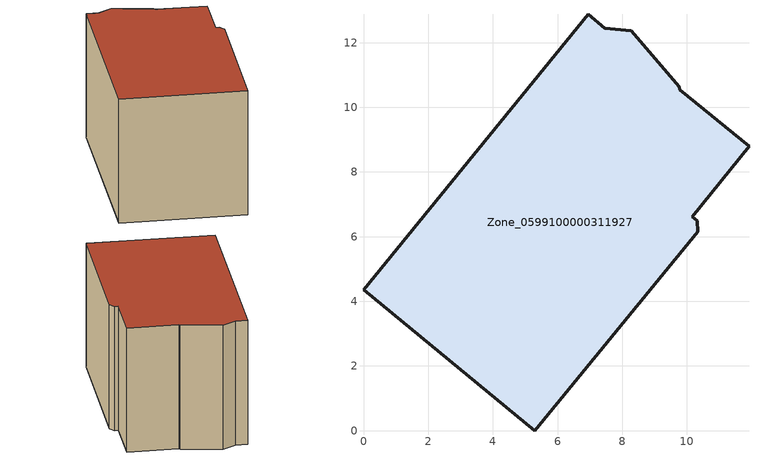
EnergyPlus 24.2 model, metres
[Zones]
Zone_0599100000311927
 floor ground (C_G): 10.34,6.15 5.3,0 0,4.35 6.94,12.87 7.46,12.45 8.29,12.36 9.77,10.64 9.78,10.54 11.92,8.79 10.16,6.62 10.32,6.49 z0
 wall outside (C_F): 6.94,12.87 0,4.35 5.3,0 10.34,6.15 10.32,6.49 10.16,6.62 11.92,8.79 9.78,10.54 9.77,10.64 8.29,12.36 7.46,12.45 6.94,12.87 z0:7.17
 roof outside (C_R): 5.3,0 10.34,6.15 10.32,6.49 10.16,6.62 11.92,8.79 9.78,10.54 9.77,10.64 8.29,12.36 7.46,12.45 6.94,12.87 0,4.35 z7.17
[BUILDING]
Pand.0599100000311927: North Axis=0; Terrain=City; Loads Convergence Tolerance Value=0.04; Temperature Convergence Tolerance Value=0.4; Solar Distribution=FullExterior; Maximum Number of Warmup Days=25; Minimum Number of Warmup Days=1
[Site:Location]
Rotterdam.The.Hague.AP_ZH_NLD Design_Conditions: Latitude=51.96; Longitude=4.45; Time Zone=1; Elevation=-4.5
[SITE:GROUNDTEMPERATURE:BUILDINGSURFACE]
18, 18, 18, 18, 18, 18, 18, 18, 18, 18, 18, 18
[MATERIAL] Thermal Absorptance=0.9; Solar Absorptance=0.7; Visible Absorptance=0.7
Name | Roughness | Thickness | Conductivity | Density | Specific Heat
G.TC.1946 | MediumSmooth | 0.15 | 1 | 540 | 1210
F.TC.1946 | Rough | 0.3 | 0.857143 | 1920 | 840
R.TC.1946 | MediumRough | 0.2 | 0.909091 | 1500 | 1000
[CONSTRUCTION]
C_G: G.TC.1946
C_F: F.TC.1946
C_R: R.TC.1946
[ZONE]
Zone_0599100000311927: Type=1; Multiplier=1; Ceiling Height=Autocalculate; Volume=Autocalculate; Floor Area=autocalculate; Part of Total Floor Area=Yes
[ZONEINFILTRATION:DESIGNFLOWRATE]
Infil_Zone_0599100000311927: Zone or ZoneList or Space or SpaceList=Zone_0599100000311927; Schedule=AlwaysOn; Design Flow Rate Calculation Method=Flow/Area; Flow Rate per Floor Area=0.003; Constant Term Coefficient=1; Temperature Term Coefficient=0; Velocity Term Coefficient=0; Velocity Squared Term Coefficient=0
[HVACTEMPLATE:ZONE:IDEALLOADSAIRSYSTEM]
Zone_0599100000311927: Maximum Heating Supply Air Temperature=50; Minimum Cooling Supply Air Temperature=13; Maximum Heating Supply Air Humidity Ratio=0.0156; Minimum Cooling Supply Air Humidity Ratio=0.0077; Heating Limit=NoLimit; Cooling Limit=NoLimit; Dehumidification Control Type=ConstantSensibleHeatRatio; Cooling Sensible Heat Ratio=0.7; Dehumidification Setpoint=60; Humidification Control Type=None; Humidification Setpoint=30; Outdoor Air Method=None; Outdoor Air Flow Rate per Person=0.00944; Outdoor Air Flow Rate per Zone Floor Area=0; Outdoor Air Flow Rate per Zone=0; Demand Controlled Ventilation Type=None; Outdoor Air Economizer Type=NoEconomizer; Heat Recovery Type=None; Sensible Heat Recovery Effectiveness=0.7; Latent Heat Recovery Effectiveness=0.65
[ZONECONTROL:THERMOSTAT]
ThermostatControl_Zone_0599100000311927: Zone or ZoneList=Zone_0599100000311927; Control Type Schedule=DualSetpointControlType; Control 1=Thermostat_Zone_0599100000311927; Temperature Difference Between Cutout And Setpoint=0
[THERMOSTATSETPOINT:DUALSETPOINT]
Thermostat_Zone_0599100000311927: Heating Setpoint Temperature Schedule=HeatingSetpoint_Zone_0599100000311927; Cooling Setpoint Temperature Schedule=CoolingSetpoint_Zone_0599100000311927
[SCHEDULE:COMPACT]
HeatingSetpoint_Zone_0599100000311927: Through: 12/31, For: AllDays, Until: 24:00, 21
CoolingSetpoint_Zone_0599100000311927: Through: 12/31, For: AllDays, Until: 24:00, 24
DualSetpointControlType: Through: 12/31, For: AllDays, Until: 24:00, 4
AlwaysOn: Through: 12/31, For: AllDays, Until: 24:00, 1
